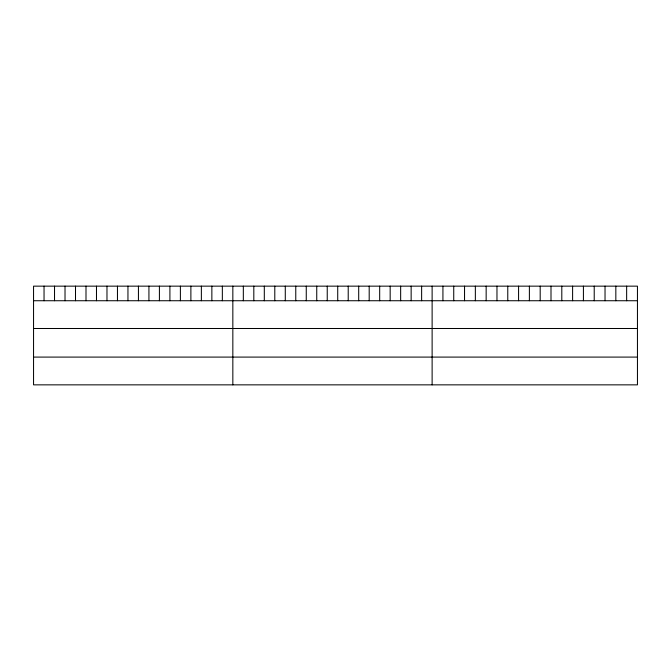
<?xml version="1.0" encoding="UTF-8"?>
<svg xmlns="http://www.w3.org/2000/svg" width="671" height="671" viewBox="0 0 671 671"><rect width="100%" height="100%" fill="white"/><g stroke="black" fill="none" stroke-linecap="round" stroke-linejoin="round"><path stroke-width="1.01" d="M637.45 300.734L637.45 384.852L33.55 384.852L33.55 286.148L637.45 286.148L637.45 300.734L33.55 300.734M33.55 328.496L637.45 328.496M33.55 357.089L637.45 357.089M626.647 286.148L626.647 300.734M615.835 286.148L615.835 300.734M605.032 286.148L605.032 300.734M594.221 286.148L594.221 300.734M583.418 286.148L583.418 300.734M572.606 286.148L572.606 300.734M561.803 286.148L561.803 300.734M551 286.148L551 300.734M540.189 286.148L540.189 300.734M529.385 286.148L529.385 300.734M518.574 286.148L518.574 300.734M507.771 286.148L507.771 300.734M496.968 286.148L496.968 300.734M486.156 286.148L486.156 300.734M475.353 286.148L475.353 300.734M464.542 286.148L464.542 300.734M453.739 286.148L453.739 300.734M442.927 286.148L442.927 300.734M432.124 286.148L432.124 384.852M421.631 286.148L421.631 300.734M411.147 286.148L411.147 300.734M400.654 286.148L400.654 300.734M390.17 286.148L390.17 300.734M379.677 286.148L379.677 300.734M369.193 286.148L369.193 300.734M358.7 286.148L358.7 300.734M348.215 286.148L348.215 300.734M337.723 286.148L337.723 300.734M327.238 286.148L327.238 300.734M316.746 286.148L316.746 300.734M306.261 286.148L306.261 300.734M295.768 286.148L295.768 300.734M285.284 286.148L285.284 300.734M274.791 286.148L274.791 300.734M264.307 286.148L264.307 300.734M253.814 286.148L253.814 300.734M243.33 286.148L243.33 300.734M232.837 286.148L232.837 384.852M222.344 286.148L222.344 300.734M211.86 286.148L211.86 300.734M201.367 286.148L201.367 300.734M190.883 286.148L190.883 300.734M180.39 286.148L180.39 300.734M169.906 286.148L169.906 300.734M159.413 286.148L159.413 300.734M148.928 286.148L148.928 300.734M138.436 286.148L138.436 300.734M127.951 286.148L127.951 300.734M117.459 286.148L117.459 300.734M106.974 286.148L106.974 300.734M96.481 286.148L96.481 300.734M85.997 286.148L85.997 300.734M75.504 286.148L75.504 300.734M65.02 286.148L65.02 300.734M54.527 286.148L54.527 300.734M44.043 286.148L44.043 300.734"/></g></svg>
